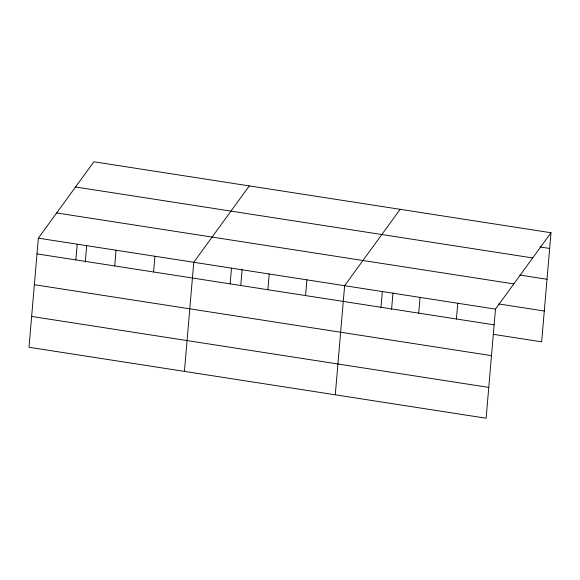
<?xml version="1.0" encoding="UTF-8"?>
<svg xmlns="http://www.w3.org/2000/svg" width="580" height="580" viewBox="0 0 580 580"><rect width="100%" height="100%" fill="white"/><g stroke="black" fill="none" stroke-linecap="round" stroke-linejoin="round"><path stroke-width="0.87" d="M38.352 238.162L29 347.26L486.127 418.224L495.479 309.118L551 232.739L93.873 161.776L38.352 238.162L495.479 309.118M75.864 259.92L77.212 244.194M85.275 262.08L86.71 245.347M114.717 265.952L116.065 250.226M153.569 271.984L154.918 256.258M184.425 371.388L193.778 262.283L249.298 185.905M230.144 283.867L231.485 268.141M240.773 285.324L242.136 269.475M267.851 289.717L269.2 273.992M305.566 295.575L306.914 279.85M335.276 394.806L344.629 285.701L400.149 209.322M380.995 307.284L382.343 291.559M391.551 309.618L392.986 292.893M418.702 313.135L420.05 297.41M456.416 318.993L457.765 303.267M551 232.739L541.648 341.837L493.406 334.348M540.002 246.964L549.651 248.465M75.552 186.985L532.679 257.94M519.825 275.058L547.012 279.277M56.673 212.954L513.8 283.91M498.684 303.949L544.287 311.025M37.004 253.888L494.131 324.844M34.365 284.7L491.492 355.656M31.639 316.448L488.766 387.404"/></g></svg>
